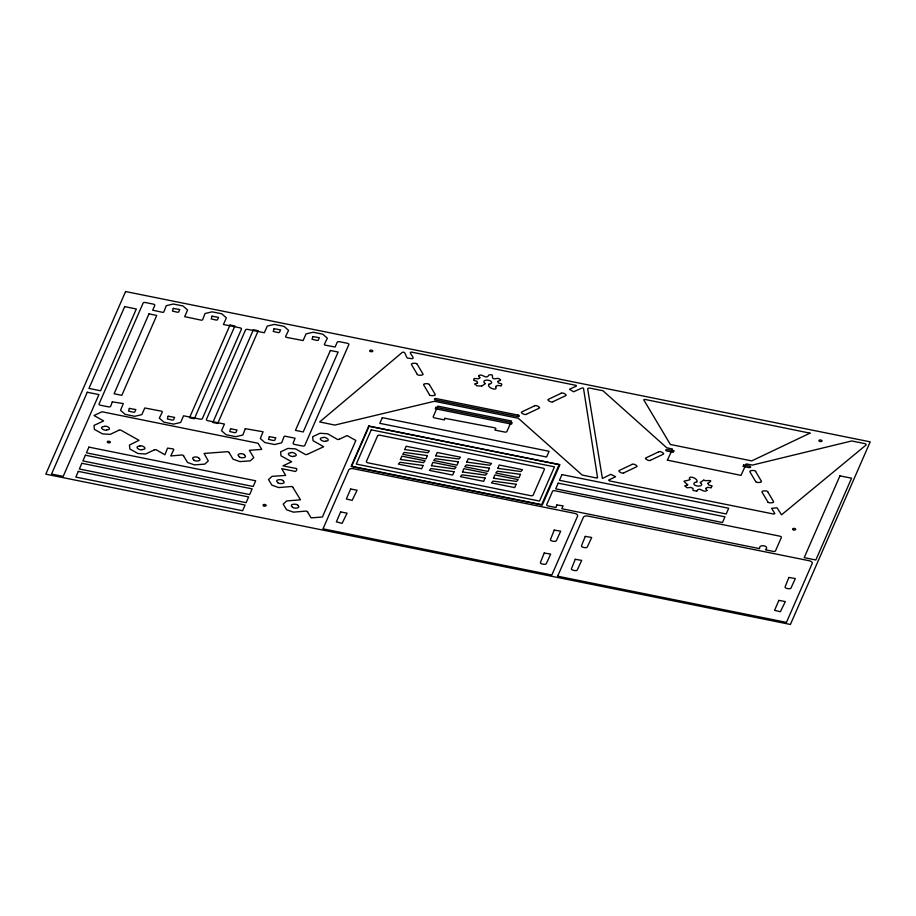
<?xml version="1.0" encoding="UTF-8"?>
<svg xmlns="http://www.w3.org/2000/svg" width="916" height="916" viewBox="0 0 916 916"><rect width="100%" height="100%" fill="white"/><g stroke="black" fill="none" stroke-linecap="round" stroke-linejoin="round"><path stroke-width="1.37" d="M183.658 455.721L182.33 454.954L170.719 455.962L173.834 449.596L173.01 448.874L167.559 448.119L164.903 454.783L156.006 449.642L154.277 449.79M193.894 460.187C195.268 461.824 203.283 461.149 198.623 457.943M198.715 457.817C197.215 456.145 189.429 456.844 193.986 460.061M229.16 452.435L227.844 451.668L204.062 453.443L208.276 460.954L204.76 464.137L194.375 464.881L187.517 462.454L183.566 455.847M239.351 456.889C240.725 458.572 248.786 457.885 244.08 454.657M244.183 454.531C242.671 452.916 234.885 453.523 239.442 456.763M277.708 482.812C278.933 484.14 287.384 483.969 282.964 480.648M283.055 480.522C281.613 478.919 273.541 479.423 277.823 482.583M292.971 487.243L291.643 486.476L278.727 487.575L271.869 485.148L268.514 479.537L272.029 476.354L285.655 475.415L281.727 468.683L294.082 471.179C296.154 472.896 298.41 467.755 295.318 468.328L282.975 465.832L291.677 461.767L281.006 455.825L280.617 451.851L287.922 448.405L295.628 448.909L305.566 454.622L307.284 454.473M292.422 507.269C293.773 508.884 301.948 508.311 297.654 505.208M297.746 505.082C296.303 503.422 288.185 503.96 292.513 507.143M307.65 511.815L306.322 511.059L293.406 512.159L286.548 509.731L283.193 504.121L286.708 500.938L300.482 499.827L292.88 487.369M417.261 364.11C416.391 362.644 410.093 363.171 411.502 364.648L417.284 374.312M417.181 374.438C418.062 375.915 424.177 375.32 422.94 373.9L417.169 364.236M429.467 384.502C428.585 383.048 422.31 383.529 423.719 385.041L429.49 394.693M429.375 394.922C430.096 396.09 436.543 395.895 435.157 394.281L429.375 384.628M755.654 471.305C754.704 469.748 748.67 470.481 749.895 471.843L755.666 481.507M755.574 481.633C756.433 483.11 762.696 482.606 761.333 481.095L755.551 471.431M767.826 491.697C766.955 490.22 760.658 490.736 762.066 492.236L767.848 501.888M767.722 502.117C768.455 503.285 774.856 503.056 773.505 501.487L767.734 491.823M474.362 378.514C471.271 381.961 478.163 379.59 477.522 382.888M501.075 385.762C504.075 382.373 497.342 384.594 497.8 381.434M711.148 487.701L711.892 485.995M104.481 426.306C107.058 425.264 113.126 429.684 106.645 429.947M106.622 430.085C104.058 431.161 97.875 426.707 104.458 426.455M118.828 430.165L120.557 430.016L139.014 440.31L129.454 445.039L129.843 449.012L137.938 453.489L145.644 454.004L154.254 449.928M139.93 445.932C142.507 444.867 148.621 449.309 142.094 449.573M142.072 449.71C139.472 450.752 133.381 446.344 139.908 446.069M290.922 452.584C293.372 451.531 299.933 455.905 293.658 456.26M293.635 456.397C291.116 457.45 284.704 453.077 290.899 452.733M322.947 437.459C325.363 436.428 331.913 440.802 325.684 441.134M325.661 441.272C323.165 442.359 316.65 437.951 322.924 437.596M339.321 439.348L337.592 439.497L327.653 433.783L319.947 433.268L312.642 436.726L313.032 440.688L323.68 446.733L307.307 454.336M526.368 414.387C524.879 415.44 519.486 412.326 521.983 411.811L534.578 405.857M534.589 405.719C536.078 404.643 541.356 407.757 538.986 408.296L526.391 414.25M552.943 401.826C551.478 402.948 545.947 399.754 548.558 399.239L561.142 393.285M561.165 393.147C562.619 392.071 568.023 395.197 565.561 395.735L552.966 401.677M623.853 472.954C622.308 474.11 617.018 470.858 619.468 470.377L632.051 464.423M632.074 464.286C633.54 463.221 638.876 466.324 636.471 466.862L623.876 472.816M650.463 460.405C648.917 461.515 643.627 458.298 646.066 457.817L658.661 451.874M658.684 451.737C660.104 450.649 665.543 453.798 663.07 454.313L650.486 460.267M696.79 491.125C699.412 485.904 703.477 493.552 706.946 490.426M708.022 483.224C715.751 478.747 704.713 481.667 703.843 480.11M477.465 383.002L474.992 383.976M495.659 386.552L497.377 385.453L501.041 385.796M689.84 479.663C683.737 482.137 681.527 479.297 687.71 484.782M481.702 386.083L485.4 383.701M700.11 482.526L703.797 480.133M479.847 377.816L478.221 378.823L474.454 378.457M705.663 488.4L707.347 487.392L711.102 487.736M500.445 380.3L497.846 381.319M478.553 375.789C482.091 372.732 486.178 380.3 488.869 375.045C495.556 373.224 489.762 378.926 494.766 378.8C496.919 378.56 499.243 377.552 500.48 380.186M685.042 485.927L687.664 484.896M118.805 430.302L110.195 434.379L102.489 433.863L94.394 429.386L94.004 425.425L103.634 420.913L94.004 415.532L101.985 411.765L258.083 443.275L261.736 449.39L249.335 450.317L253.778 457.679L250.263 460.851L239.877 461.595L233.019 459.168L229.069 452.561M339.344 439.211L347.027 435.581L355.855 440.459L322.398 517.036L311.074 517.849L307.547 511.941M696.732 491.159L693.046 490.449L693.034 488.457L690.79 487.438L687.057 487.781L685.031 486.03M481.61 386.105L476.938 385.819L474.969 384.09M488.858 384.182C486.293 387.8 498.751 391.762 495.625 386.689M711.869 485.938L708.537 484.873L707.988 483.327M705.618 488.537L706.969 490.335M689.874 479.537C686.943 474.763 698.21 477.912 697.087 481.908M478.53 375.881L479.881 377.678M700.545 482.904A3.95 1.992 7.1 0 1 700.156 485.892A3.95 1.992 7.1 0 1 694.351 484.713A3.95 1.992 7.1 0 1 696.423 482.068M484.965 383.312A3.95 1.992 7.1 0 1 485.354 380.335A3.95 1.992 7.1 0 1 491.159 381.503A3.95 1.992 7.1 0 1 489.087 384.147M597.553 477.602L596.408 478.003L582.152 475.026L518.261 418.257L434.447 401.277L334.832 425.081L319.65 421.933L402.468 352.236C406.441 350.874 405.181 359.393 409.097 358.236C419.024 360.686 406.864 352.03 411.41 352.087L576.084 385.361L576.393 386.105L569.512 389.243L573.634 391.785L582.049 387.972L583.469 388.132L597.553 477.625M667.386 460.13L740.998 475.381L746.231 463.931L752.448 465.076L851.697 440.962L864.59 443.562A1.992 1.008 7.1 0 1 865.906 445.165L781.531 514.826L777.02 507.773L771.627 508.357L774.856 513.567L773.734 514.059L609.3 480.866L608.659 480.053L615.598 476.732L610.777 474.328L602.407 478.461L587.683 389.002A1.992 1.008 7.1 0 1 590.076 388.155L602.968 390.754L666.768 447.787L672.55 449.058L667.398 460.084M400.418 459.454L423.535 462.637L425.127 460.828L401.861 456.134L400.429 459.42M404.735 449.561L427.852 452.744L429.444 450.935L406.177 446.241L404.746 449.504M423.077 465.465L421.635 468.809L398.368 464.114L399.949 462.305L423.077 465.465M427.394 455.573L425.951 458.927L402.685 454.221L404.277 452.412L427.394 455.595M431.447 465.717L454.565 468.9L456.145 467.091L432.879 462.385L431.447 465.683M435.764 455.825L458.882 459.008L460.473 457.199L437.207 452.504L435.764 455.79M454.096 471.729L452.664 475.072L429.386 470.377L430.978 468.568L454.096 471.706M458.424 461.836L456.981 465.191L433.715 460.485L435.295 458.676L458.412 461.813M462.465 471.98L485.595 475.164L487.175 473.354L463.908 468.649L462.465 471.98M466.794 462.088L489.911 465.271L491.503 463.462L468.225 458.767L466.794 462.088M485.125 477.992L483.682 481.335L460.416 476.641L462.007 474.832L485.125 477.992M489.442 468.099L466.324 464.939L464.733 466.748L488.01 471.454L489.43 468.179M493.495 478.244L516.613 481.427L518.204 479.618L494.938 474.912L493.495 478.209M497.812 468.351L520.929 471.534L522.521 469.725L499.254 465.019L497.823 468.316M516.155 484.255L514.712 487.598L491.445 482.904L493.026 481.095L516.155 484.255M520.471 474.362L519.029 477.705L495.762 473.011L497.354 471.202L520.471 474.362M809.996 433.154L751.738 460.897L670.363 444.478L643.696 399.754L644.887 399.41L809.996 433.154M112.29 401.861L110.699 406.269A1.992 1.008 7.1 0 1 108.34 406.83L100.588 405.261A1.992 1.008 7.1 0 1 99.065 403.922L143.114 303.093A1.992 1.008 7.1 0 1 145.461 302.532L153.224 304.101A1.992 1.008 7.1 0 1 154.747 305.44L152.663 310.203L162.922 312.39L163.792 312.047L166.243 305.692L173.307 304.02L183.005 305.967L187.574 309.997L184.666 316.661L201.497 320.211L202.585 319.879L205.024 313.524L212.088 311.841L221.786 313.799L226.355 317.829L223.447 324.482L239.923 327.814A1.992 1.008 7.1 0 1 241.446 329.153L202.39 418.566A1.992 1.008 7.1 0 1 200.031 419.127L183.555 415.795L180.647 422.459L173.582 424.131L163.884 422.173L159.315 418.154L162.372 411.914L161.731 411.238L144.774 407.975L141.865 414.627L134.801 416.311L125.103 414.353L120.534 410.322L123.305 403.567L112.29 401.861M129.374 408.41L128.526 411.112L133.541 412.28L134.755 412.074L135.843 409.567L129.374 408.41M173.273 308.383L172.426 311.085L177.441 312.253L178.654 312.047L179.742 309.539L173.273 308.383M168.155 416.242L167.307 418.933L172.322 420.112L173.536 419.906L174.635 417.398L168.178 416.196M212.054 316.215L211.207 318.905L216.222 320.085L217.436 319.879L218.523 317.371L212.065 316.169M230.557 428.837L229.71 431.528L234.714 432.707L235.927 432.501L237.026 429.993L230.569 428.791M245.282 428.711L242.855 435.02L235.801 436.692L226.103 434.734L221.535 430.715L224.443 424.051L207.955 420.73A1.992 1.008 7.1 0 1 206.432 419.379L245.499 329.978A1.992 1.008 7.1 0 1 247.847 329.416L264.335 332.737L267.243 326.085L274.308 324.401L284.006 326.359L288.574 330.39L285.54 336.573L286.147 337.294L303.116 340.569L306.024 333.905L313.089 332.233L322.787 334.191L327.356 338.21L324.298 344.45L324.745 345.057L335.107 347.027L337.191 342.275A1.992 1.008 7.1 0 1 339.538 341.714L347.301 343.271A1.992 1.008 7.1 0 1 348.824 344.622L304.776 445.439A1.992 1.008 7.1 0 1 302.417 446L294.666 444.432A1.992 1.008 7.1 0 1 293.143 443.092L295.078 438.237L284.956 436.142L284.086 436.485L281.647 442.84L274.582 444.523L264.884 442.565L260.316 438.535L263.087 431.78L245.305 428.654M274.09 328.741L273.243 331.432L278.258 332.611L279.472 332.394L280.571 329.897L274.113 328.695M269.338 436.669L268.491 439.359L273.495 440.539L274.708 440.321L275.808 437.825L269.35 436.623M312.883 336.561L312.024 339.264L317.039 340.443L318.253 340.225L319.352 337.718L312.883 336.561M340.603 511.987L336.355 521.88L342.137 523.311L347.072 513.143L340.615 511.941M350.61 489.075L346.363 498.968L352.145 500.388L357.08 490.22L350.633 489.018M444.81 418.349L444.466 419.906L434.768 417.948A1.992 1.008 7.1 0 1 433.245 416.608L437.814 406.143L511.506 421.017L506.937 431.482A1.992 1.008 7.1 0 1 504.579 432.031L494.88 430.085L495.888 428.505L495.041 427.875L444.832 418.303M544.219 553.069L540.44 562.458C539.421 563.924 546.016 565.149 546.314 563.683L550.665 554.111L544.23 553.024M556.779 505.002L555.989 507.544L548.237 505.987A1.992 1.008 7.1 0 1 546.715 504.636L552.531 491.32A1.992 1.008 7.1 0 1 554.878 490.758L779.814 536.169A1.992 1.008 7.1 0 1 781.337 537.509L775.52 550.825A1.992 1.008 7.1 0 1 773.173 551.386L765.41 549.818C770.471 545.913 758.517 543.44 759.593 548.65L561.806 508.724L563.077 505.827L556.791 504.956M554.237 530.135L550.459 539.524C549.348 540.841 555.783 542.283 556.333 540.749L560.695 531.177L554.249 530.089M575.237 559.344L571.458 568.733C570.233 570.084 577.298 571.561 577.275 569.912L581.694 560.397L575.248 559.298M585.244 536.433L581.477 545.822C580.057 547.001 587.282 548.707 587.293 546.989L591.702 537.474L585.255 536.387M778.84 600.427L774.592 610.319L780.375 611.751L785.31 601.583L778.863 600.381M788.859 577.492L785.092 586.881C784.119 588.312 790.439 589.595 790.966 588.106L795.317 578.546L788.882 577.446M323.382 528.017L323.027 528.841L551.833 575.019L577.595 516.052A3.985 2.015 7.1 0 0 574.55 513.361L353.496 468.74A3.985 2.015 7.1 0 0 348.778 469.862L323.382 528.005M558.016 575.374L557.649 576.198L786.466 622.388L812.229 563.409A3.985 2.015 7.1 0 0 809.183 560.729L588.129 516.109A3.985 2.015 7.1 0 0 583.412 517.231L558.016 575.374M125.584 291.54L45.8 474.156L790.416 624.46L870.2 441.844L125.584 291.54M87.283 392.243L51.548 474.041L63.181 476.389L98.917 394.59L87.283 392.243M124.691 306.631L88.944 388.43L100.588 390.777L136.324 308.978L124.691 306.631M78.318 471.374L75.822 477.087L242.591 510.75L245.076 505.037L78.318 471.374M81.845 463.29L79.36 469.003L246.118 502.666L248.614 496.953L81.845 463.29M85.383 455.206L82.887 460.92L249.656 494.571L252.14 488.869L85.383 455.206M88.909 447.123L86.425 452.836L253.182 486.488L255.679 480.785L88.909 447.123M148.976 313.867L114.076 393.765L121.828 395.334L156.739 315.436L148.976 313.867M230.019 325.031L189.498 417.776L194.341 418.761L234.862 326.004L230.019 325.031M253.377 329.749L212.856 422.494L217.71 423.478L258.232 330.722L253.377 329.749M330.367 350.485L295.467 430.383L303.219 431.94L338.13 352.042L330.367 350.485M368.759 426.043L351.091 466.496L542.261 505.082L559.928 464.641L368.759 426.043M369.091 426.306L351.641 466.255L541.665 504.613L559.126 464.664L369.091 426.306M371.232 429.844L356.278 464.091L539.524 501.075L554.478 466.839L371.232 429.844M382.304 417.639L379.819 423.341L546.577 457.004L549.073 451.29L382.304 417.639M377.61 435.798L366.389 461.469A1.992 1.008 7.1 0 0 367.911 462.82L530.799 495.693A1.992 1.008 7.1 0 0 533.146 495.132L544.367 469.45A1.992 1.008 7.1 0 0 542.845 468.11L379.968 435.237A1.992 1.008 7.1 0 0 377.61 435.798M435.901 407.311L435.283 408.731L511.552 424.131L512.17 422.7L435.901 407.311M558.21 483.156L555.714 488.858L722.484 522.521L724.968 516.819L558.21 483.156M561.955 474.591L559.458 480.305L726.216 513.968L728.712 508.254L561.955 474.591M673.867 450.867L673.237 452.298L666.94 451.027A1.5 0.756 7.1 0 1 665.795 450.019A1.5 0.756 7.1 0 1 667.558 449.596L673.867 450.867M743.666 464.962L743.048 466.393L748.864 467.561A1.5 0.756 7.1 0 0 750.628 467.137A1.5 0.756 7.1 0 0 749.483 466.141L743.666 464.962M839.938 475.851L804.202 557.649L815.835 559.997L851.571 478.198L839.938 475.851M518.158 415.108L436.234 398.575A1.5 0.756 7.1 0 0 434.459 398.998A1.5 0.756 7.1 0 0 435.604 399.994L517.529 416.54A1.5 0.756 7.1 0 0 519.303 416.116A1.5 0.756 7.1 0 0 518.158 415.108M107.951 442.6A1.569 0.79 7.1 0 0 110.378 442.222A1.569 0.79 7.1 0 0 108.134 441.249A1.569 0.79 7.1 0 0 107.951 442.6M370.396 351.492A1.569 0.79 7.1 0 0 372.823 351.103A1.569 0.79 7.1 0 0 370.579 350.13A1.569 0.79 7.1 0 0 370.396 351.492M263.751 505.838A1.569 0.79 7.1 0 0 266.178 505.46A1.569 0.79 7.1 0 0 263.934 504.476A1.569 0.79 7.1 0 0 263.751 505.838M819.614 441.352A1.569 0.79 7.1 0 0 822.053 440.974A1.569 0.79 7.1 0 0 819.809 439.989A1.569 0.79 7.1 0 0 819.614 441.352M793.29 529.757A1.569 0.79 7.1 0 0 795.718 529.379A1.569 0.79 7.1 0 0 793.474 528.406A1.569 0.79 7.1 0 0 793.29 529.757"/></g></svg>
